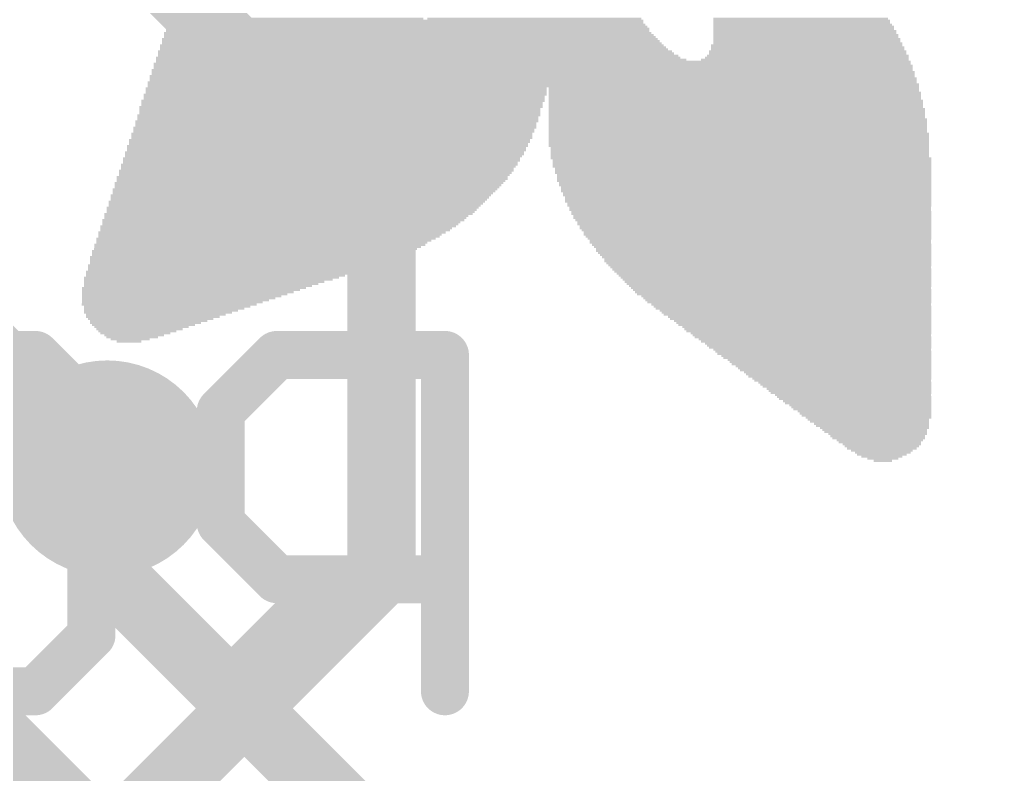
# Model space of a CAD drawing. Extents: x -0.1 to 49.3, y -0.1 to 40.8.
# Drawn here: x 43.236 to 46.863, y 29.6 to 32.397 of the extents above; entities that cross this region are included whole.
import ezdxf

# ---------------------------------------------------------------- set-up
doc = ezdxf.new("R2010")
doc.units = 0
for name, color, linetype in [('1', 12, 'CONTINUOUS'), ('16', 132, 'CONTINUOUS'), ('18', 110, 'CONTINUOUS'), ('21', 40, 'CONTINUOUS'), ('22', 6, 'CONTINUOUS')]:
    doc.layers.add(name, color=color, linetype=linetype)

# ---------------------------------------------------------------- blocks, each defined once
blk = doc.blocks.new('RECT')
blk.add_solid([(-0.5, -0.5), (0.5, -0.5), (-0.5, 0.5), (0.5, 0.5)])
blk = doc.blocks.new('ROUNDV')
at = {"const_width": 0.5}
blk.add_lwpolyline([(0, -0.25, 1), (0, 0.25, 1), (0, -0.25)], format="xyb", dxfattribs=at)

msp = doc.modelspace()

# ---------------------------------------------------------------- linework, layer by layer
at = {"layer": '1', "const_width": 0.254}
for points in [[(41.775, 34.544), (44.577, 31.742)], [(44.577, 31.742), (44.577, 30.353)], [(43.561, 30.734), (43.053, 31.242)], [(44.577, 30.353), (41.021, 26.797)]]:
    msp.add_lwpolyline(points, dxfattribs=at)
at = {"layer": '1', "const_width": 0.127}
for points in [[(44.6405, 31.742, 1), (44.5135, 31.742)], [(44.5321, 31.6971, 1), (44.6219, 31.7869)], [(43.5161, 30.6891, 1), (43.6059, 30.7789)], [(44.6219, 30.3081, 1), (44.5321, 30.3979)], [(44.5135, 30.353, 1), (44.6405, 30.353)]]:
    msp.add_lwpolyline(points, format="xyb", dxfattribs=at)
at = {"layer": '16', "const_width": 0.254}
for points in [[(43.561, 30.353), (43.561, 30.734)], [(46.101, 26.797), (42.418, 30.48)], [(46.736, 27.178), (43.561, 30.353)]]:
    msp.add_lwpolyline(points, dxfattribs=at)
at = {"layer": '16', "const_width": 0.127}
for points in [[(43.6245, 30.734, 1), (43.4975, 30.734)], [(43.6059, 30.3979, 1), (43.5161, 30.3081)], [(43.4975, 30.353, 1), (43.6245, 30.353)]]:
    msp.add_lwpolyline(points, format="xyb", dxfattribs=at)
at = {"layer": '22', "const_width": 0.1778}
for points in [[(42.8796, 31.1542), (43.2948, 31.1542)], [(43.2948, 31.1542), (43.5024, 30.9466)], [(44.1893, 31.1542), (43.9817, 30.9466)], [(44.8122, 31.1542), (44.1893, 31.1542)], [(44.8122, 29.9085), (44.8122, 31.1542)], [(43.5024, 30.9466), (43.5024, 30.1161)], [(43.9817, 30.9466), (43.9817, 30.5313)], [(43.9817, 30.5313), (44.1893, 30.3237)], [(44.3969, 30.3237), (43.9817, 29.9085)], [(44.1893, 30.3237), (44.8122, 30.3237)], [(43.5024, 30.1161), (43.2948, 29.9085)], [(43.2948, 29.9085), (42.8796, 29.9085)]]:
    msp.add_lwpolyline(points, dxfattribs=at)
at = {"layer": '22', "const_width": 0.0889}
for points in [[(43.3263, 31.1856, 1), (43.2634, 31.1227)], [(43.2948, 31.1097, 1), (43.2948, 31.1986)], [(44.1893, 31.1986, 1), (44.1893, 31.1097)], [(44.2208, 31.1227, 1), (44.1579, 31.1856)], [(44.8566, 31.1542, 1), (44.7677, 31.1542)], [(44.8122, 31.1097, 1), (44.8122, 31.1986)], [(43.5469, 30.9466, 1), (43.458, 30.9466)], [(43.471, 30.9151, 1), (43.5339, 30.978)], [(43.9503, 30.978, 1), (44.0131, 30.9151)], [(44.0262, 30.9466, 1), (43.9373, 30.9466)], [(44.0131, 30.5628, 1), (43.9503, 30.4999)], [(43.9373, 30.5313, 1), (44.0262, 30.5313)], [(44.1893, 30.3682, 1), (44.1893, 30.2793)], [(44.1579, 30.2923, 1), (44.2208, 30.3551)], [(44.4284, 30.2923, 1), (44.3655, 30.3551)], [(44.8122, 30.2793, 1), (44.8122, 30.3682)], [(43.5339, 30.0847, 1), (43.471, 30.1475)], [(43.458, 30.1161, 1), (43.5469, 30.1161)], [(43.2948, 29.864, 1), (43.2948, 29.953)], [(43.2634, 29.9399, 1), (43.3263, 29.8771)], [(43.9503, 29.9399, 1), (44.0131, 29.8771)], [(44.7677, 29.9085, 1), (44.8566, 29.9085)]]:
    msp.add_lwpolyline(points, format="xyb", dxfattribs=at)

# ---------------------------------------------------------------- block references
at = {"layer": '18', "xscale": 0.8001, "yscale": 0.8001}
msp.add_blockref('ROUNDV', (43.561, 30.734), dxfattribs=at)
msp.add_blockref('ROUNDV', (43.561, 30.734), dxfattribs=at)
at = {"layer": '21'}
for p, xscale, yscale in [((44.6669, 32.3851), 1.7602, 0.0076), ((44.263, 32.4003), 0.9373, 0.0076), ((44.6707, 32.3927), 1.7526, 0.0076), ((45.1432, 32.4003), 0.7925, 0.0076), ((46.1337, 32.3927), 0.6553, 0.0076), ((46.1337, 32.3851), 0.6553, 0.0076), ((46.13, 32.4003), 0.6477, 0.0076), ((44.6746, 32.3622), 1.7907, 0.0076), ((44.6746, 32.3546), 1.7907, 0.0076), ((44.6708, 32.3775), 1.7679, 0.0077), ((44.6746, 32.3698), 1.7755, 0.0076), ((46.1376, 32.3775), 0.663, 0.0077), ((46.1414, 32.3698), 0.6706, 0.0076), ((46.1414, 32.3622), 0.6706, 0.0076), ((46.1452, 32.3546), 0.6782, 0.0076), ((44.6822, 32.3241), 1.8364, 0.0076), ((44.686, 32.3165), 1.844, 0.0076), ((44.6822, 32.3317), 1.8212, 0.0076), ((44.6746, 32.347), 1.8059, 0.0076), ((44.6784, 32.3394), 1.8135, 0.0077), ((46.1452, 32.347), 0.6782, 0.0076), ((46.149, 32.3394), 0.6858, 0.0077), ((46.149, 32.3317), 0.6858, 0.0076), ((46.1528, 32.3241), 0.6934, 0.0076), ((46.1528, 32.3165), 0.6934, 0.0076), ((44.7012, 32.2784), 1.905, 0.0076), ((44.6898, 32.3013), 1.8669, 0.0077), ((44.6936, 32.2936), 1.8746, 0.0076), ((44.6974, 32.286), 1.8822, 0.0076), ((44.6898, 32.3089), 1.8516, 0.0076), ((46.1566, 32.2784), 0.7315, 0.0076), ((46.1566, 32.2936), 0.7163, 0.0076), ((46.1566, 32.286), 0.7163, 0.0076), ((46.1529, 32.3013), 0.7087, 0.0077), ((46.1566, 32.3089), 0.7011, 0.0076), ((44.7127, 32.2555), 1.9431, 0.0076), ((44.7241, 32.2479), 1.966, 0.0076), ((45.1394, 32.2403), 2.7965, 0.0076), ((44.705, 32.2708), 1.9126, 0.0076), ((44.7127, 32.2632), 1.9279, 0.0077), ((46.1452, 32.2479), 0.7696, 0.0076), ((46.1528, 32.2555), 0.7544, 0.0076), ((46.1566, 32.2632), 0.7467, 0.0077), ((46.1566, 32.2708), 0.7315, 0.0076), ((45.1356, 32.2098), 2.8194, 0.0076), ((45.1356, 32.2327), 2.8041, 0.0076), ((45.1394, 32.2251), 2.8118, 0.0077), ((45.1394, 32.2174), 2.8118, 0.0076), ((45.1356, 32.187), 2.8347, 0.0077), ((45.1394, 32.1793), 2.8423, 0.0076), ((45.1394, 32.1717), 2.8423, 0.0076), ((45.1394, 32.2022), 2.827, 0.0076), ((45.1394, 32.1946), 2.827, 0.0076), ((44.446, 32.1412), 1.4859, 0.0076), ((44.446, 32.1336), 1.4859, 0.0076), ((45.1356, 32.1641), 2.8499, 0.0076), ((45.1394, 32.1565), 2.8575, 0.0076), ((45.1394, 32.1489), 2.8575, 0.0077), ((45.8823, 32.1412), 1.3716, 0.0076), ((45.8823, 32.1336), 1.3716, 0.0076), ((44.4346, 32.0955), 1.4935, 0.0076), ((44.4383, 32.1108), 1.4859, 0.0077), ((44.4383, 32.1031), 1.4859, 0.0076), ((44.4422, 32.1184), 1.4935, 0.0076), ((44.446, 32.126), 1.4859, 0.0076), ((45.8899, 32.0955), 1.3869, 0.0076), ((45.8861, 32.126), 1.3792, 0.0076), ((45.8861, 32.1184), 1.3792, 0.0076), ((45.8861, 32.1108), 1.3792, 0.0077), ((45.8861, 32.1031), 1.3792, 0.0076), ((44.4269, 32.0727), 1.4936, 0.0077), ((44.4231, 32.065), 1.4859, 0.0076), ((44.4308, 32.0879), 1.4859, 0.0076), ((44.4308, 32.0803), 1.4859, 0.0076), ((45.8899, 32.0879), 1.3869, 0.0076), ((45.8899, 32.0803), 1.3869, 0.0076), ((45.8899, 32.0727), 1.3869, 0.0077), ((45.8938, 32.065), 1.3945, 0.0076), ((44.4154, 32.0346), 1.4859, 0.0077), ((44.4154, 32.0269), 1.4859, 0.0076), ((44.4193, 32.0422), 1.4935, 0.0076), ((44.4231, 32.0574), 1.4859, 0.0076), ((44.4231, 32.0498), 1.4859, 0.0076), ((45.8976, 32.0269), 1.4021, 0.0076), ((45.8938, 32.0574), 1.3945, 0.0076), ((45.8938, 32.0498), 1.3945, 0.0076), ((45.8938, 32.0422), 1.3945, 0.0076), ((45.8938, 32.0346), 1.3945, 0.0077), ((44.4002, 31.9888), 1.4859, 0.0076), ((44.4041, 31.9965), 1.4935, 0.0077), ((44.4079, 32.0117), 1.4859, 0.0076), ((44.4079, 32.0041), 1.4859, 0.0076), ((44.4117, 32.0193), 1.4935, 0.0076), ((45.8976, 32.0193), 1.4021, 0.0076), ((45.8976, 32.0117), 1.4021, 0.0076), ((45.8976, 32.0041), 1.4021, 0.0076), ((45.8976, 31.9965), 1.4021, 0.0077), ((45.8976, 31.9888), 1.4021, 0.0076), ((44.385, 31.9507), 1.4859, 0.0076), ((44.3927, 31.9736), 1.4859, 0.0076), ((44.3927, 31.966), 1.4859, 0.0076), ((44.3927, 31.9584), 1.4859, 0.0077), ((44.4002, 31.9812), 1.4859, 0.0076), ((45.8976, 31.9812), 1.4021, 0.0076), ((45.9014, 31.9736), 1.4097, 0.0076), ((45.9014, 31.966), 1.4097, 0.0076), ((45.9014, 31.9584), 1.4097, 0.0077), ((45.9014, 31.9507), 1.4097, 0.0076), ((44.3773, 31.9279), 1.4859, 0.0076), ((44.3736, 31.9203), 1.4783, 0.0077), ((44.385, 31.9431), 1.4859, 0.0076), ((44.3812, 31.9355), 1.4783, 0.0076), ((45.9014, 31.9431), 1.4097, 0.0076), ((45.9014, 31.9355), 1.4097, 0.0076), ((45.9014, 31.9279), 1.4097, 0.0076), ((45.9051, 31.9203), 1.4021, 0.0077), ((44.3545, 31.8822), 1.4706, 0.0077), ((44.366, 31.905), 1.4783, 0.0076), ((44.366, 31.8974), 1.4783, 0.0076), ((44.3621, 31.8898), 1.4707, 0.0076), ((44.3736, 31.9126), 1.4783, 0.0076), ((45.9051, 31.9126), 1.4021, 0.0076), ((45.9051, 31.905), 1.4021, 0.0076), ((45.9051, 31.8974), 1.4021, 0.0076), ((45.9051, 31.8898), 1.4021, 0.0076), ((45.909, 31.8822), 1.4097, 0.0077), ((44.3469, 31.8593), 1.4706, 0.0076), ((44.3431, 31.8517), 1.463, 0.0076), ((44.3393, 31.8441), 1.4554, 0.0077), ((44.3545, 31.8745), 1.4706, 0.0076), ((44.3507, 31.8669), 1.463, 0.0076), ((45.9128, 31.8745), 1.402, 0.0076), ((45.9128, 31.8669), 1.402, 0.0076), ((45.9128, 31.8593), 1.402, 0.0076), ((45.9128, 31.8517), 1.402, 0.0076), ((45.9166, 31.8441), 1.3944, 0.0077), ((44.3202, 31.8136), 1.4478, 0.0076), ((44.3202, 31.806), 1.4478, 0.0077), ((44.3317, 31.8288), 1.4555, 0.0076), ((44.3278, 31.8212), 1.4478, 0.0076), ((44.3355, 31.8364), 1.4631, 0.0076), ((45.9166, 31.8364), 1.3944, 0.0076), ((45.9166, 31.8288), 1.3944, 0.0076), ((45.9204, 31.8212), 1.3868, 0.0076), ((45.9204, 31.8136), 1.3868, 0.0076), ((45.9204, 31.806), 1.3868, 0.0077), ((44.2936, 31.7679), 1.4249, 0.0077), ((44.3088, 31.7907), 1.4402, 0.0076), ((44.305, 31.7831), 1.4326, 0.0076), ((44.3011, 31.7755), 1.4249, 0.0076), ((44.3164, 31.7983), 1.4402, 0.0076), ((45.9204, 31.7983), 1.3868, 0.0076), ((45.9242, 31.7907), 1.3792, 0.0076), ((45.9242, 31.7831), 1.3792, 0.0076), ((45.928, 31.7755), 1.3716, 0.0076), ((45.928, 31.7679), 1.3716, 0.0077), ((44.2784, 31.745), 1.4097, 0.0076), ((44.2745, 31.7374), 1.402, 0.0076), ((44.2859, 31.7526), 1.4097, 0.0076), ((44.2898, 31.7602), 1.4173, 0.0076), ((45.928, 31.7602), 1.3716, 0.0076), ((45.9319, 31.7526), 1.3639, 0.0076), ((45.9319, 31.745), 1.3639, 0.0076), ((45.9357, 31.7374), 1.3563, 0.0076), ((44.2478, 31.6993), 1.3792, 0.0076), ((44.263, 31.7221), 1.3945, 0.0076), ((44.2555, 31.7069), 1.3793, 0.0076), ((44.2593, 31.7145), 1.3869, 0.0076), ((44.2707, 31.7298), 1.3944, 0.0077), ((45.9357, 31.7298), 1.3563, 0.0077), ((45.9357, 31.7221), 1.3563, 0.0076), ((45.9395, 31.7145), 1.3487, 0.0076), ((45.9395, 31.7069), 1.3487, 0.0076), ((45.9432, 31.6993), 1.3411, 0.0076), ((44.2326, 31.6764), 1.364, 0.0076), ((44.2249, 31.6688), 1.3487, 0.0076), ((44.2212, 31.6612), 1.3411, 0.0076), ((44.244, 31.6917), 1.3716, 0.0077), ((44.2402, 31.684), 1.364, 0.0076), ((45.9432, 31.6917), 1.3411, 0.0077), ((45.9471, 31.684), 1.3335, 0.0076), ((45.9471, 31.6764), 1.3335, 0.0076), ((45.9509, 31.6688), 1.3258, 0.0076), ((45.9509, 31.6612), 1.3258, 0.0076), ((44.1945, 31.6307), 1.3182, 0.0076), ((44.1869, 31.6231), 1.303, 0.0076), ((44.2021, 31.6383), 1.3182, 0.0076), ((44.2136, 31.6536), 1.3411, 0.0077), ((44.206, 31.6459), 1.3259, 0.0076), ((45.9547, 31.6536), 1.3182, 0.0077), ((45.9585, 31.6459), 1.3106, 0.0076), ((45.9585, 31.6383), 1.3106, 0.0076), ((45.9623, 31.6307), 1.303, 0.0076), ((45.9623, 31.6231), 1.303, 0.0076), ((44.1716, 31.6078), 1.2878, 0.0076), ((44.164, 31.6002), 1.2726, 0.0076), ((44.1602, 31.5926), 1.265, 0.0076), ((44.1831, 31.6155), 1.2954, 0.0077), ((45.9661, 31.6155), 1.2954, 0.0077), ((45.97, 31.6078), 1.2877, 0.0076), ((45.97, 31.6002), 1.2877, 0.0076), ((45.9738, 31.5926), 1.2801, 0.0076), ((44.1259, 31.5621), 1.2268, 0.0076), ((44.1183, 31.5545), 1.2116, 0.0076), ((44.1487, 31.585), 1.2573, 0.0076), ((44.1335, 31.5697), 1.2268, 0.0076), ((44.1412, 31.5774), 1.2421, 0.0077), ((45.9776, 31.585), 1.2725, 0.0076), ((45.9813, 31.5774), 1.2649, 0.0077), ((45.9813, 31.5697), 1.2649, 0.0076), ((45.9852, 31.5621), 1.2573, 0.0076), ((45.989, 31.5545), 1.2496, 0.0076), ((44.0688, 31.5164), 1.143, 0.0076), ((44.0878, 31.5316), 1.1658, 0.0076), ((44.0802, 31.524), 1.1506, 0.0076), ((44.0993, 31.5393), 1.1887, 0.0077), ((44.1106, 31.5469), 1.1963, 0.0076), ((45.9928, 31.5469), 1.242, 0.0076), ((45.9928, 31.5393), 1.242, 0.0077), ((45.9966, 31.5316), 1.2344, 0.0076), ((46.0004, 31.524), 1.2268, 0.0076), ((46.0042, 31.5164), 1.2192, 0.0076), ((44.023, 31.4859), 1.0668, 0.0076), ((44.0116, 31.4783), 1.044, 0.0076), ((44.0573, 31.5088), 1.1201, 0.0076), ((44.0498, 31.5012), 1.1049, 0.0077), ((44.0383, 31.4935), 1.082, 0.0076), ((46.0081, 31.5088), 1.2115, 0.0076), ((46.0081, 31.5012), 1.2115, 0.0077), ((46.0119, 31.4935), 1.2039, 0.0076), ((46.0157, 31.4859), 1.1963, 0.0076), ((46.0194, 31.4783), 1.1887, 0.0076), ((43.9735, 31.4554), 0.983, 0.0076), ((43.985, 31.4631), 1.0059, 0.0077), ((43.9621, 31.4478), 0.9601, 0.0076), ((44.0002, 31.4707), 1.0211, 0.0076), ((46.0233, 31.4707), 1.1811, 0.0076), ((46.0271, 31.4631), 1.1734, 0.0077), ((46.0309, 31.4554), 1.1658, 0.0076), ((46.0347, 31.4478), 1.1582, 0.0076), ((43.9469, 31.4402), 0.9449, 0.0076), ((43.9354, 31.4326), 0.922, 0.0076), ((43.9201, 31.425), 0.8915, 0.0077), ((43.9088, 31.4173), 0.8687, 0.0076), ((43.8973, 31.4097), 0.8458, 0.0076), ((46.0385, 31.4402), 1.1506, 0.0076), ((46.0423, 31.4326), 1.143, 0.0076), ((46.0462, 31.425), 1.1353, 0.0077), ((46.05, 31.4173), 1.1277, 0.0076), ((46.0538, 31.4097), 1.1201, 0.0076), ((43.8821, 31.4021), 0.8306, 0.0076), ((43.8592, 31.3869), 0.7848, 0.0077), ((43.8478, 31.3792), 0.762, 0.0076), ((43.8707, 31.3945), 0.8077, 0.0076), ((43.8364, 31.3716), 0.7391, 0.0076), ((46.0575, 31.4021), 1.1125, 0.0076), ((46.0614, 31.3945), 1.1049, 0.0076), ((46.0652, 31.3869), 1.0972, 0.0077), ((46.069, 31.3792), 1.0896, 0.0076), ((46.0766, 31.3716), 1.0744, 0.0076), ((43.7906, 31.3411), 0.6477, 0.0076), ((43.8135, 31.3564), 0.6934, 0.0076), ((43.825, 31.364), 0.7163, 0.0076), ((43.8021, 31.3488), 0.6705, 0.0077), ((43.783, 31.3335), 0.6172, 0.0076), ((46.0804, 31.364), 1.0668, 0.0076), ((46.0843, 31.3564), 1.0591, 0.0076), ((46.0881, 31.3488), 1.0515, 0.0077), ((46.0956, 31.3411), 1.0363, 0.0076), ((46.0995, 31.3335), 1.0287, 0.0076), ((43.7716, 31.3259), 0.5944, 0.0076), ((43.7602, 31.3183), 0.5715, 0.0076), ((43.7487, 31.3107), 0.5486, 0.0077), ((43.7411, 31.303), 0.5182, 0.0076), ((46.1033, 31.3259), 1.021, 0.0076), ((46.1109, 31.3183), 1.0058, 0.0076), ((46.1147, 31.3107), 0.9982, 0.0077), ((46.1185, 31.303), 0.9906, 0.0076), ((43.7296, 31.2954), 0.4953, 0.0076), ((43.7221, 31.2878), 0.4649, 0.0076), ((43.7144, 31.2802), 0.4343, 0.0076), ((43.703, 31.2726), 0.4114, 0.0077), ((43.6954, 31.2649), 0.381, 0.0076), ((46.1262, 31.2954), 0.9753, 0.0076), ((46.13, 31.2878), 0.9677, 0.0076), ((46.1376, 31.2802), 0.9525, 0.0076), ((46.1414, 31.2726), 0.9448, 0.0077), ((46.1452, 31.2649), 0.9372, 0.0076), ((43.6878, 31.2573), 0.3505, 0.0076), ((43.6802, 31.2497), 0.3201, 0.0076), ((43.6725, 31.2421), 0.2896, 0.0076), ((43.6649, 31.2345), 0.259, 0.0077), ((43.6611, 31.2268), 0.221, 0.0076), ((46.1528, 31.2573), 0.922, 0.0076), ((46.1566, 31.2497), 0.9144, 0.0076), ((46.1605, 31.2421), 0.9067, 0.0076), ((46.1681, 31.2345), 0.8915, 0.0077), ((46.1718, 31.2268), 0.8839, 0.0076), ((43.6534, 31.2192), 0.1905, 0.0076), ((43.6459, 31.2116), 0.1447, 0.0076), ((43.6421, 31.204), 0.0915, 0.0076), ((46.1757, 31.2192), 0.8763, 0.0076), ((46.1833, 31.2116), 0.861, 0.0076), ((46.1871, 31.204), 0.8534, 0.0076), ((46.1947, 31.1964), 0.8382, 0.0077), ((46.1986, 31.1887), 0.8305, 0.0076), ((46.2024, 31.1811), 0.8229, 0.0076), ((46.2099, 31.1735), 0.8077, 0.0076), ((46.2138, 31.1659), 0.8001, 0.0076), ((46.2176, 31.1583), 0.7924, 0.0077), ((46.2252, 31.1506), 0.7772, 0.0076), ((46.229, 31.143), 0.7696, 0.0076), ((46.2367, 31.1354), 0.7543, 0.0076), ((46.2405, 31.1278), 0.7467, 0.0076), ((46.2443, 31.1202), 0.7391, 0.0077), ((46.2519, 31.1125), 0.7239, 0.0076), ((46.2557, 31.1049), 0.7162, 0.0076), ((46.2595, 31.0973), 0.7086, 0.0076), ((46.2671, 31.0897), 0.6934, 0.0076), ((46.2709, 31.0821), 0.6858, 0.0077), ((46.2748, 31.0744), 0.6781, 0.0076), ((46.2824, 31.0668), 0.6629, 0.0076), ((46.2861, 31.0592), 0.6553, 0.0076), ((46.2938, 31.0516), 0.64, 0.0076), ((46.2976, 31.044), 0.6324, 0.0077), ((46.3014, 31.0363), 0.6248, 0.0076), ((46.309, 31.0287), 0.6096, 0.0076), ((46.3129, 31.0211), 0.6019, 0.0076), ((46.3167, 31.0135), 0.5943, 0.0076), ((46.3242, 31.0059), 0.5791, 0.0077), ((46.3281, 30.9982), 0.5715, 0.0076), ((46.3319, 30.9906), 0.5638, 0.0076), ((46.3395, 30.983), 0.5486, 0.0076), ((46.3433, 30.9754), 0.541, 0.0076), ((46.351, 30.9678), 0.5257, 0.0077), ((46.3548, 30.9601), 0.5181, 0.0076), ((46.3586, 30.9525), 0.5105, 0.0076), ((46.3662, 30.9449), 0.4953, 0.0076), ((46.37, 30.9373), 0.4876, 0.0076), ((46.3738, 30.9297), 0.48, 0.0077), ((46.3814, 30.922), 0.4648, 0.0076), ((46.3814, 30.9144), 0.4496, 0.0076), ((46.3852, 30.9068), 0.4419, 0.0076), ((46.3929, 30.8992), 0.4267, 0.0076), ((46.3967, 30.8916), 0.4191, 0.0077), ((46.4043, 30.8839), 0.4038, 0.0076), ((46.4043, 30.8763), 0.3886, 0.0076), ((46.4081, 30.8687), 0.381, 0.0076), ((46.4157, 30.8611), 0.3658, 0.0076), ((46.4158, 30.8535), 0.3505, 0.0077), ((46.4196, 30.8458), 0.3429, 0.0076), ((46.4233, 30.8382), 0.3201, 0.0076), ((46.4233, 30.8306), 0.3048, 0.0076), ((46.431, 30.823), 0.2895, 0.0076), ((46.431, 30.8154), 0.2743, 0.0077), ((46.431, 30.8077), 0.2591, 0.0076), ((46.431, 30.8001), 0.2286, 0.0076), ((46.4348, 30.7925), 0.2057, 0.0076), ((46.431, 30.7849), 0.1829, 0.0076), ((46.431, 30.7773), 0.1524, 0.0077), ((46.4348, 30.7696), 0.1143, 0.0076), ((46.4348, 30.762), 0.0686, 0.0076)]:
    msp.add_blockref('RECT', p, dxfattribs=dict(at, xscale=xscale, yscale=yscale))

doc.saveas('drawing.dxf')
